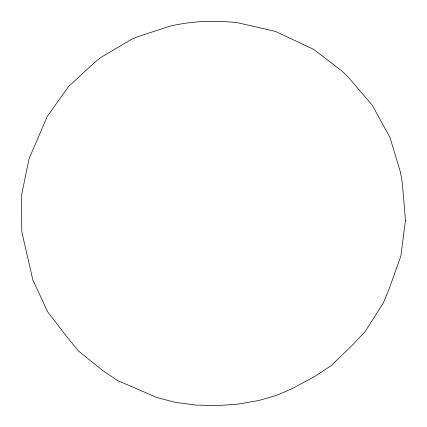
<?xml version="1.0" encoding="UTF-8"?>
<svg xmlns="http://www.w3.org/2000/svg" width="427" height="427" viewBox="0 0 427 427"><rect width="100%" height="100%" fill="white"/><g stroke="black" fill="none" stroke-linecap="round" stroke-linejoin="round"><path stroke-width="0.64" d="M405.463 220.295L400.868 256.024L389.066 289.106L383.275 303.069L365.197 331.491L353.022 344.493L331.261 365.576L315.414 376.043L293.482 387.967L277.571 395.007L258.874 400.494L238.25 404.107L216.702 405.65L195.315 405.031L175.166 402.298L157.216 397.628L117.457 380.521L103.142 370.839L78.589 351.079L68.416 338.787L47.616 311.747L32.804 279.834L21.782 231.631L21.537 195.262L29.036 158.801L47.258 116.432L68.555 86.505L96.123 61.093L101.236 57.255L132.034 39.038L137.782 36.679L169.684 26.266C191.771 20.96 215.005 20.176 237.54 22.695L275.404 31.411L313.599 49.313L342.353 71.357L347.589 76.422L372.184 105.127L389.995 137.585L400.483 172.327L402.351 183.375L405.463 220.295"/></g></svg>
